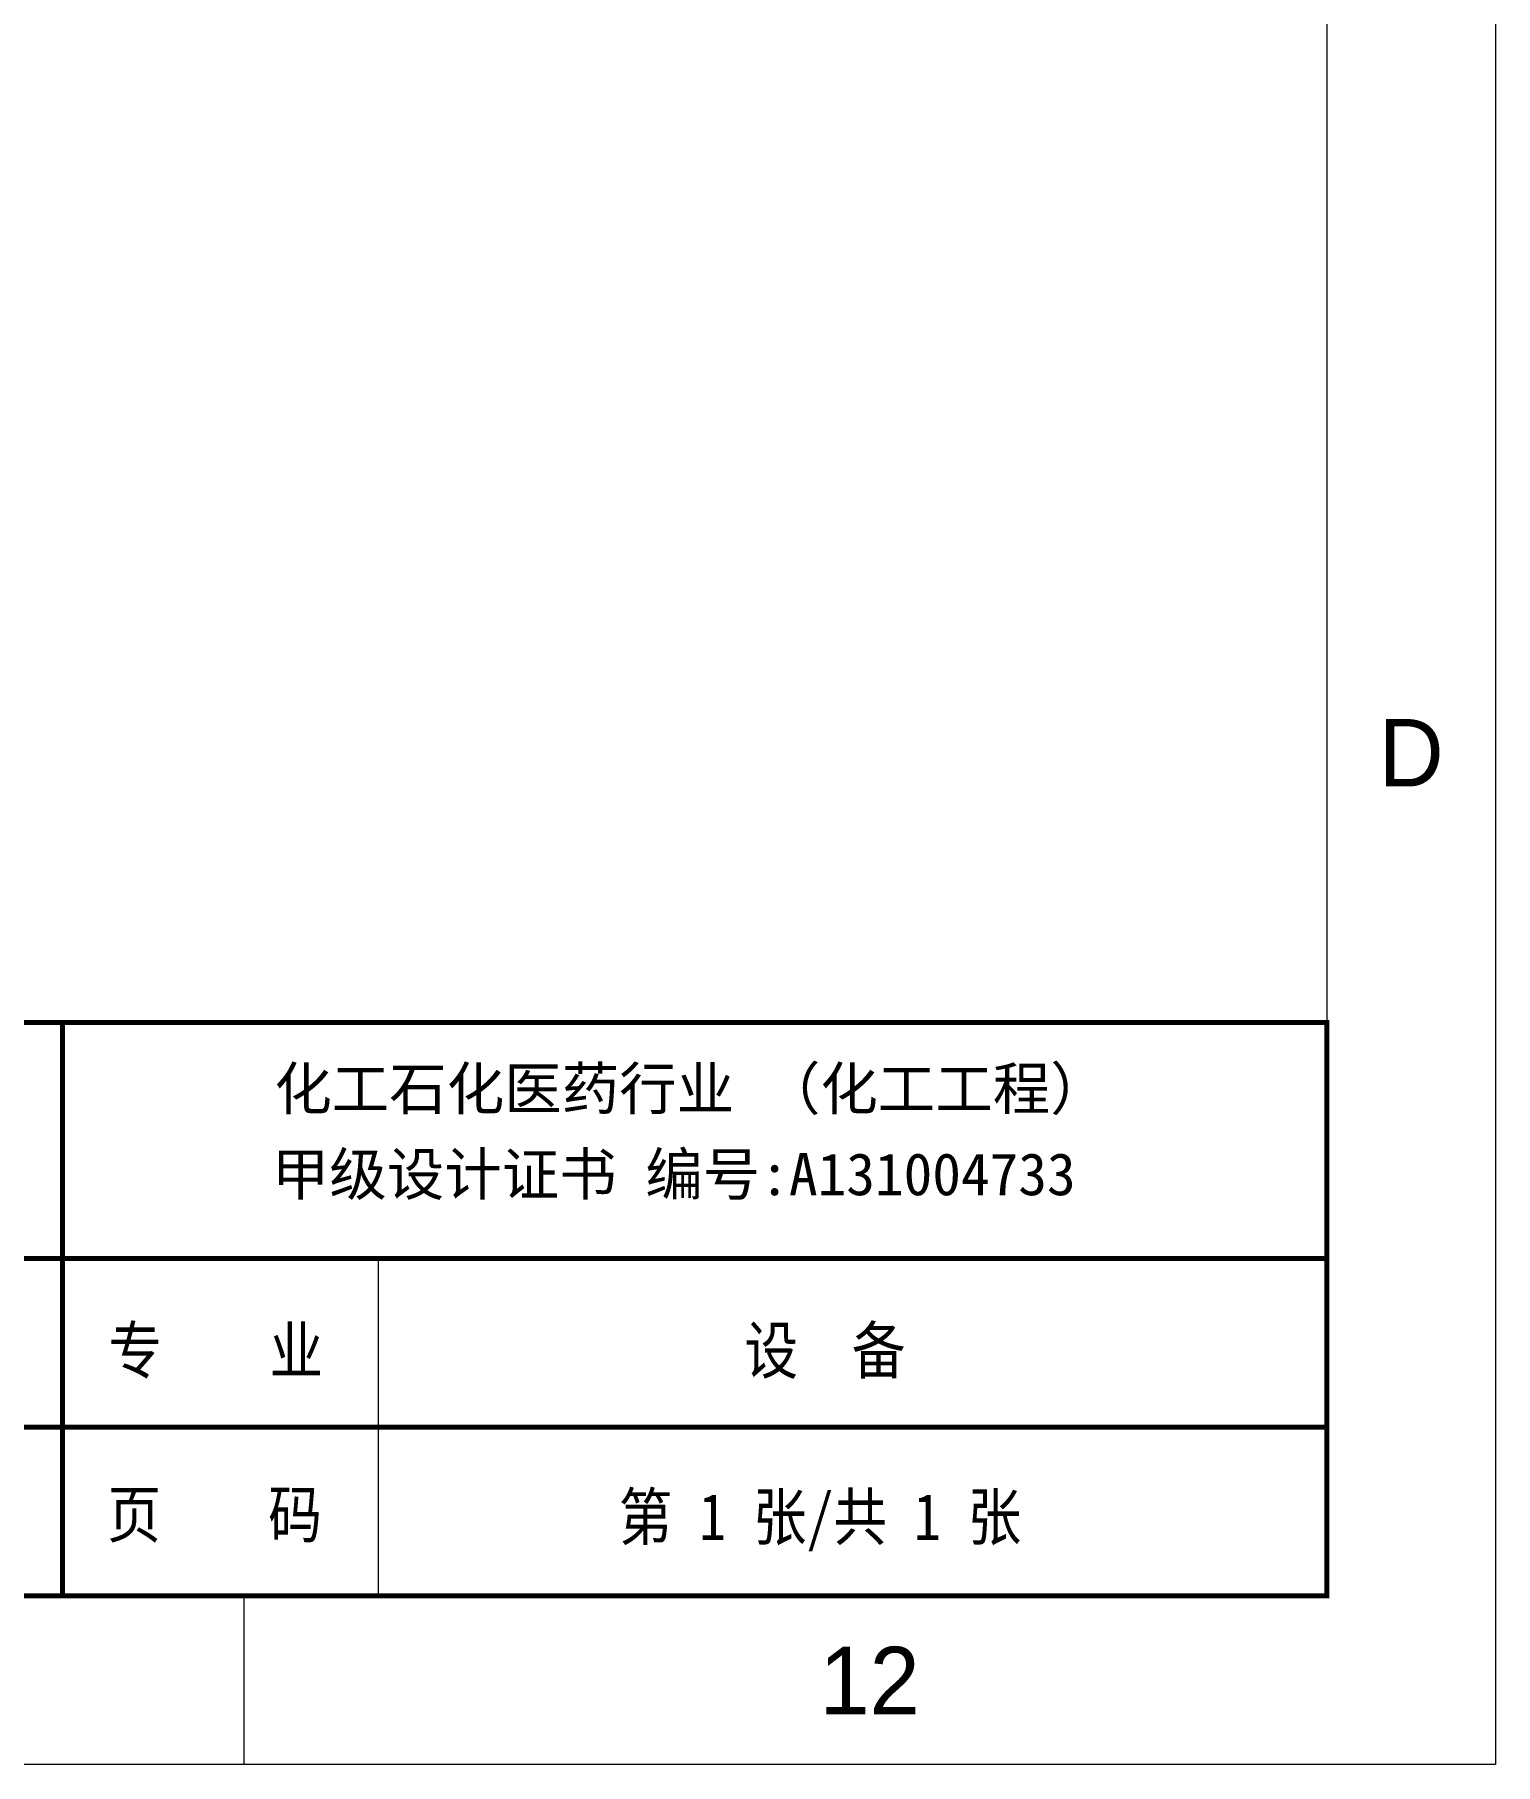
# Model space of a CAD drawing. Extents: x 148 to 221443, y -36682 to 6758.
# Drawn here: x 110319 to 112052, y -12250 to -10198 of the extents above; entities that cross this region are included whole.
import ezdxf
from ezdxf.enums import TextEntityAlignment as Align

# ---------------------------------------------------------------- set-up
doc = ezdxf.new("R2010")
doc.units = 0
doc.header["$LTSCALE"] = 10
doc.header["$MEASUREMENT"] = 0
doc.layers.add('2（细实线）', color=3, linetype='Continuous', lineweight=20)
doc.layers.add('图框层', color=7, linetype='Continuous', lineweight=15)
doc.styles.add('HZ', font='ROMS.SHX', dxfattribs={"width": 0.75, "bigfont": 'GBCBIG.SHX'})
doc.styles.add('tkhz2', font='')
doc.styles.add('公司名', font='simhei.ttf')
doc.styles.get('tkhz2').set_extended_font_data('SimSun')

# ---------------------------------------------------------------- blocks, each defined once
blk = doc.blocks.new('1.5a2')
at = {"layer": '图框层', "ltscale": 10}
for p, q in [((16991.88, 10136.58), (16991.88, 9716.58)), ((16981.88, 10126.58), (16981.88, 9726.58)), ((16981.88, 9726.58), (16125.88, 9726.58)), ((16917.63, 9726.58), (16917.63, 9716.58)), ((16991.88, 9716.58), (16100.88, 9716.58))]:
    blk.add_line(p, q, dxfattribs=at)
at = {"style": 'HZ'}
for s, p in [('D', (16986.88, 9776.58)), ('12', (16954.75, 9721.58))]:
    blk.add_text(s, height=4, dxfattribs=at).set_placement(p, align=Align.MIDDLE)

msp = doc.modelspace()

# ---------------------------------------------------------------- linework, layer by layer
at = {"layer": '图框层'}
msp.add_line((110726.9771, -12049.7395), (110726.9771, -11649.7395), dxfattribs=at)
at = {"layer": '图框层', "const_width": 6}
msp.add_lwpolyline([(108251.9771, -12049.7395), (111851.9771, -12049.7395), (111851.9771, -11369.7395), (108251.9771, -11369.7395)], close=True, dxfattribs=at)
for points in [[(110351.9771, -11369.7395), (110351.9771, -11649.7395)], [(108251.9771, -11649.7395), (111851.9771, -11649.7395)], [(110351.9771, -11649.7395), (111851.9771, -11649.7395)], [(110351.9771, -11649.7395), (110351.9771, -12049.7395)], [(108251.9771, -11849.7395), (111851.9771, -11849.7395)]]:
    msp.add_lwpolyline(points, dxfattribs=at)

# ---------------------------------------------------------------- block references
at = {"layer": '2（细实线）', "xscale": 20, "yscale": 20, "zscale": 20}
msp.add_blockref('1.5a2', (-227785.5272, -206581.2694), dxfattribs=at)

# ---------------------------------------------------------------- texts
at = {"layer": '图框层', "ltscale": 10, "style": '公司名'}
for s, p in [('化工石化医药行业 （化工工程）', (110603.2157, -11473.077)), ('甲级设计证书 编号:A131004733', (110600.1703, -11574.5539))]:
    msp.add_text(s, height=50, dxfattribs=at).set_placement(p)
at = {"layer": '图框层', "style": 'tkhz2', "width": 0.85}
for s, p in [('专    业', (110533.7917, -11786.0874)), ('设  备', (111256.4971, -11786.0874)), ('页    码', (110532.3526, -11980.6043)), ('第 1 张/共 1 张', (111250.6173, -11983.5461))]:
    msp.add_text(s, height=55, dxfattribs=at).set_placement(p, align=Align.CENTER)

doc.saveas('drawing.dxf')
